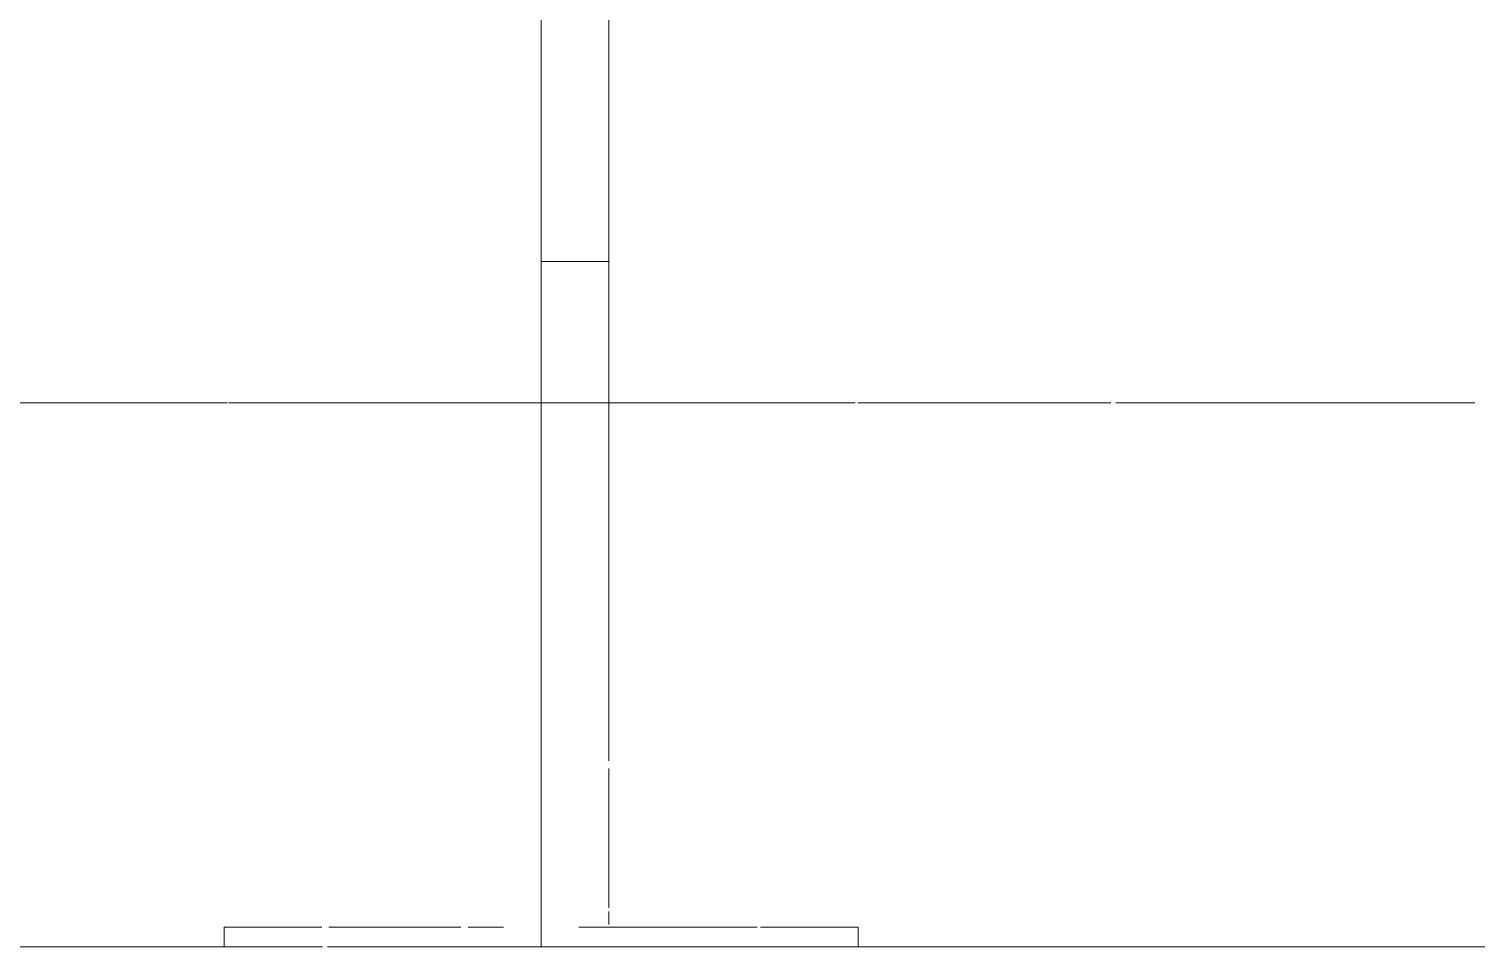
# Model space of a CAD drawing. Header units: metres. Extents: x 147 to 427, y -16 to 162.
# Drawn here: x 149.5192 to 149.5857, y 96.1019 to 96.1441 of the extents above; entities that cross this region are included whole.
import ezdxf

# ---------------------------------------------------------------- set-up
doc = ezdxf.new("R2010")
doc.units = ezdxf.units.M
doc.layers.add('P-SANR-FIXT', color=7, linetype='Continuous', lineweight=5)

# ---------------------------------------------------------------- blocks, each defined once
blk = doc.blocks.new('Bomba Jacuzzi1 - 15B-T 1_1_2CV TRIF_220_380V _1 1_2CV_-V8-RESERVATÓRIOS TÉRREO')
at = {"layer": 'P-SANR-FIXT', "color": 7, "lineweight": 15, "true_color": 0xf8f8f8}
for p, q in [((0, 0.01005166819079792), (0, 0.05186243174514881)), ((0, 2.944045007780005e-15), (0, 0.009755723784343846)), ((0.025, 3.553157768010351e-16), (0.025, -0.00310999999999985)), ((0, -0.05186243174514927), (0, -0.003110000000000451))]:
    blk.add_line(p, q, dxfattribs=at)
at = {"layer": 'P-SANR-FIXT', "color": 7, "lineweight": 15, "true_color": 0xf3f3f3}
for p, q in [((0, 0.05186243174514899), (0, 0.01005166819079791)), ((0, 0.009755723784343846), (0, 2.944045007780005e-15)), ((0, -0.003110000000000459), (0, -0.05186243174514905))]:
    blk.add_line(p, q, dxfattribs=at)
at = {"layer": 'P-SANR-FIXT', "color": 7, "lineweight": 15, "true_color": 0xf6f6f6}
for p, q in [((0.025, 0.02629793953055827), (0.025, 0.01443352727346848)), ((0.025, 0.01437514090644939), (0.025, 3.553157768010351e-16)), ((0, -3.409339477400408e-15), (0, -0.003110000000000459)), ((0.025, -0.00310999999999985), (0.025, -0.01443352748314509)), ((0.025, -0.01456236906379005), (0.025, -0.02617868755667154)), ((0.025, -0.02640515683319039), (0.025, -0.04291029947048339))]:
    blk.add_line(p, q, dxfattribs=at)
at = {"layer": 'P-SANR-FIXT', "color": 7, "lineweight": 15, "true_color": 0xfcfcfc}
for p, q in [((0.025, 0.01443352727346855), (0.025, 0.02601687603905252)), ((0.0009000000000000002, 0.01457100000000055), (0, 0.01457100000000055)), ((0, 0.01457100000000057), (0.0009000000000000002, 0.01457100000000057)), ((0.0009000000000000002, 0.0100832647902189), (0.0009000000000000002, 0.01457100000000055)), ((0.0009000000000000002, 0.01457100000000057), (0.0009000000000000002, 0.01008326479021892)), ((0.025, 0.006910439598362647), (0.025, 0.01437514090644944)), ((0, 0.01157372325059615), (0, 0.01198200000000053)), ((0, 0.0103767163881457), (0, 0.01198200000000053)), ((0, 0.01037671638814568), (0, 0.01157372325059615)), ((0, 0.008472553452177753), (0, 0.0098280342234599)), ((0, 3.805965573293601e-15), (0, 0.009828034223459924)), ((0.0009000000000000002, 0.003696319850018011), (0.0009000000000000002, 0.009755723784344087)), ((0.0009000000000000002, 0.009755723784344103), (0.0009000000000000002, 0.003696319850018028)), ((0, 0.006000849820824789), (0, 0.008472553452177753)), ((0.025, 4.060751734868973e-16), (0.025, 0.006760355751113262)), ((0, 0.006000000000000543), (0, 0.005196152422707144)), ((0, 0.006000000000000543), (0, 0.003110063264862142)), ((0, 0.006000000000000543), (0, 0.003110063264862142)), ((0, 0.006000000000000543), (0, 0.005196152422707164)), ((0, 0.003101169798418946), (0, 0.005806340173947221)), ((0, 0.005196152422707144), (0, 0.004242640687119785)), ((0, 0.005196152422707164), (0, 0.003110063264862137)), ((0, 0.004242640687119785), (0, 0.003110063264862098)), ((0.0009000000000000002, 0.001735908616559647), (0.0009000000000000002, 0.003358845726814097)), ((0.0009000000000000002, 0.003358845726814114), (0.0009000000000000002, 0.001735908616559666)), ((0, 0.001566300841846806), (0, 0.003002210083794419)), ((0, 0.00300000000000049), (0, 0.002286058113295025)), ((0, 0.003000000000000535), (0, 0.001552914270615657)), ((0, 0.003000000000000535), (0, 0.001552914270615657)), ((0, 0.003000000000000529), (0, 0.002286058113295069)), ((0, 0.00239791576165687), (0, 3.199956966071227e-15)), ((0, 0.002397915761656902), (0, 0.001224744871392155)), ((0, 0.002286058113295025), (0, 0.001552914270615608)), ((0, 0.002286058113295069), (0, 0.001552914270615656)), ((0, 2.685194793731416e-15), (0, 0.001173696586987784)), ((0, 0.001168074628886831), (0, 3.694543649754747e-15)), ((0, 0.001168074628886882), (0, 3.745904607757143e-15)), ((0, 0.001168074628886618), (0, 2.674761433598792e-15)), ((0, 0.001168074628886617), (0, 2.675358913148853e-15)), ((0, 0.001163852972913494), (0, 5.916923405323593e-16)), ((0, 5.204846766161375e-16), (0, -0.001083819415535427)), ((0, 5.463952411276528e-16), (0, -0.001083819415535377)), ((0.0008999999999999985, 5.63639801498539e-16), (0.0001271810300552561, 5.63639801498539e-16)), ((0.025, 5.63639801498539e-16), (0.001030498865835785, 5.63639801498539e-16)), ((0.03150000000000001, 5.63639801498539e-16), (0.025, 5.63639801498539e-16)), ((0.025, -0.00310999999999979), (0.025, 4.060751734868973e-16)), ((0.03150000000000001, 5.474571906916029e-16), (0.03156814834742188, 5.474571906916029e-16)), ((0.03150000000000001, 5.636408006992611e-16), (0.03150000000000001, -0.003109999999999437)), ((0.03156814834742188, 5.474571906916029e-16), (0.03176794919243116, 5.474571906916029e-16)), ((0.03176794919243116, 5.474571906916029e-16), (0.03208578643762696, 5.474571906916029e-16)), ((0.03208578643762696, 5.474571906916029e-16), (0.03250000000000009, 5.474571906916029e-16)), ((0.03250000000000009, 5.474571906916029e-16), (0.03298236190979509, 5.474571906916029e-16)), ((0.03298236190979509, 5.474571906916029e-16), (0.03350000000000017, 5.474571906916029e-16)), ((0.04311510000000019, 5.439044770128023e-16), (0.03350000000000017, 5.439044770128023e-16)), ((0, -0.001093964928532191), (0, -3.742666116476113e-15)), ((0, -0.003101169798417811), (0, -2.621895336913928e-15)), ((0, -2.73231539519536e-15), (0, -0.001168074628886654)), ((0, -2.680954437192964e-15), (0, -0.001168074628886602)), ((0, -3.153956262824664e-15), (0, -0.002397915761655767)), ((0, -3.752097611351316e-15), (0, -0.001168074628886866)), ((0, -3.748835596542153e-15), (0, -0.001168074628886861)), ((0, -9.983623219389659e-08), (0, -0.001163905988165552)), ((0, -0.001164756487971942), (0, -0.003101596115410055)), ((0, -0.001224744871390974), (0, -0.002397915761655727)), ((0, -0.001552914270614643), (0, -0.002286058113294055)), ((0, -0.001552914270614592), (0, -0.002999999999999464)), ((0, -0.001552914270614592), (0, -0.002999999999999464)), ((0, -0.001552914270614587), (0, -0.002286058113294)), ((0.0009000000000000002, -0.003110000000000213), (0.0009000000000000002, -0.001735908615879804)), ((0.0009000000000000002, -0.001735908615879784), (0.0009000000000000002, -0.003110000000000195)), ((0, -0.002131980982046272), (0, -0.003004723197922853)), ((0, -0.002286058113294055), (0, -0.002999999999999512)), ((0, -0.002286058113294), (0, -0.002999999999999461)), ((0, -0.003002210083793366), (0, -0.002408996381086507)), ((0, -0.005806340173946133), (0, -0.003110427291979041)), ((0, -0.01009870598749166), (0, -0.003110427291979002)), ((0, -0.003119603374439661), (0, -0.00424264068711879)), ((0, -0.003119603374439612), (0, -0.00599999999999946)), ((0, -0.003119603374439612), (0, -0.004242640687118748)), ((0, -0.003119603374439608), (0, -0.004242640687118744)), ((0.0009000000000000002, -0.009933180942968436), (0.0009000000000000002, -0.003110000000000213)), ((0.0009000000000000002, -0.003110000000000195), (0.0009000000000000002, -0.009933180942968418)), ((0.001030498865836542, -0.003109999999999437), (0.001621184631009122, -0.003109999999999437)), ((0.001795559337180677, -0.003109999999999437), (0.008189362178019757, -0.003109999999999437)), ((0.008544654774504756, -0.003109999999999437), (0.02499999999999994, -0.003109999999999437)), ((0.02499999999999994, -0.003109999999999437), (0.03150000000000001, -0.003109999999999437)), ((0.025, -0.00676035575111245), (0.025, -0.00310999999999979)), ((0.03156814834742187, -0.003109999999999453), (0.03150000000000001, -0.003109999999999453)), ((0.03176794919243115, -0.003109999999999453), (0.03156814834742187, -0.003109999999999453)), ((0.03208578643762696, -0.003109999999999453), (0.03176794919243115, -0.003109999999999453)), ((0.03298236190979507, -0.003109999999999453), (0.03208578643762696, -0.003109999999999453)), ((0.03350000000000015, -0.003109999999999453), (0.03298236190979507, -0.003109999999999453)), ((0.03350000000000017, -0.003109999999999457), (0.04311510000000018, -0.003109999999999457)), ((0, -0.00424264068711879), (0, -0.005196152422706123)), ((0, -0.004242640687118748), (0, -0.005196152422706094)), ((0, -0.004242640687118744), (0, -0.005196152422706089)), ((0, -0.005196152422706123), (0, -0.005795554957733887)), ((0, -0.005196152422706094), (0, -0.00599999999999946)), ((0, -0.005196152422706089), (0, -0.005795554957733868)), ((0, -0.005795554957733887), (0, -0.00599999999999946)), ((0, -0.005795554957733868), (0, -0.00599999999999946)), ((0, -0.008472553452176674), (0, -0.006000849820823706)), ((0.025, -0.01443352748314502), (0.025, -0.006910439598361835)), ((0, -0.01009870598749168), (0, -0.008472553452176674)), ((0, -0.01198199999999948), (0, -0.01037671638814461)), ((0, -0.01198199999999948), (0, -0.01037671638814459)), ((0.0009000000000000002, -0.01457099999999947), (0.0009000000000000002, -0.01008326479021782)), ((0.0009000000000000002, -0.01008326479021781), (0.0009000000000000002, -0.01457099999999945)), ((0, -0.01457099999999947), (0.0009000000000000002, -0.01457099999999947)), ((0.0009000000000000002, -0.01457099999999945), (0, -0.01457099999999945)), ((0.025, -0.02601687603905064), (0.025, -0.01456236906379)), ((0.025, -0.02928026017219144), (0.025, -0.02640515683319034)), ((0.025, -0.03759776236753112), (0.025, -0.02985358283408747)), ((0.025, -0.04291029947048333), (0.025, -0.03812384293273079))]:
    blk.add_line(p, q, dxfattribs=at)
at = {"layer": 'P-SANR-FIXT', "color": 7, "lineweight": 15, "true_color": 0xfafafa}
for p, q in [((0.025, 0.0260168760390525), (0.025, 0.01443352727346853)), ((0.025, 0.01443352727346848), (0.025, 0.02601687603905245)), ((0.025, 0.01437514090644944), (0.025, 4.060751734868973e-16)), ((0.025, 3.553157768010351e-16), (0.025, 0.01437514090644939)), ((0, -0.003110000000000451), (0, -3.409339477400408e-15)), ((0.025, -0.003109999999999799), (0.025, -0.01443352748314502)), ((0.025, -0.01443352748314508), (0.025, -0.00310999999999985)), ((0.025, -0.01456236906379), (0.025, -0.02601687603905063)), ((0.025, -0.0260168760390507), (0.025, -0.01456236906379006)), ((0.025, -0.02640515683319034), (0.025, -0.02928026017219144)), ((0.025, -0.02928026017219151), (0.025, -0.02640515683319039)), ((0.025, -0.02985358283408746), (0.025, -0.03759776236753112)), ((0.025, -0.03759776236753119), (0.025, -0.02985358283408753)), ((0.025, -0.03812384293273079), (0.025, -0.04291029947048333)), ((0.025, -0.04291029947048339), (0.025, -0.03812384293273085))]:
    blk.add_line(p, q, dxfattribs=at)
at = {"layer": 'P-SANR-FIXT', "color": 7, "lineweight": 15, "true_color": 0xefefef}
blk.add_line((5.075939668586216e-16, 1.353583911622992e-16), (0.0868960924896149, 1.353583911622992e-16), dxfattribs=at)
at = {"layer": 'P-SANR-FIXT', "color": 7, "lineweight": 15, "true_color": 0xfbfbfb}
for p, q in [((0.025, 4.060751734868973e-16), (0.025, -0.003109999999999799)), ((0.025, -0.00310999999999985), (0.025, 3.553157768010351e-16))]:
    blk.add_line(p, q, dxfattribs=at)
at = {"layer": 'P-SANR-FIXT', "color": 254, "lineweight": 15, "true_color": 0xe0e0e0}
for p, q in [((0.001621184631009189, -0.003109999999999865), (0.001030498865836627, -0.003109999999999865)), ((0.008189362178019825, -0.003109999999999865), (0.001795559337180744, -0.003109999999999865)), ((0.07119056073250284, -0.003109999999999865), (0.008544654774504806, -0.003109999999999865))]:
    blk.add_line(p, q, dxfattribs=at)
at = {"layer": 'P-SANR-FIXT', "color": 254, "lineweight": 15, "true_color": 0xd3d3d3}
blk.add_arc((0, 1.023625628704395e-16), 0.0868960924896141, 179.9999999999999, 359.9999999999994, dxfattribs=at)
at = {"layer": 'P-SANR-FIXT', "color": 254, "lineweight": 15, "true_color": 0xe9e9e9}
blk.add_arc((0, 2.19957385638736e-16), 0.07635, 270.0000000000008, 357.6392696897759, dxfattribs=at)
at = {"layer": 'P-SANR-FIXT', "color": 9, "lineweight": 15, "true_color": 0xc0c0c0}
for major_axis, ratio, start_param, end_param in [((0, 0.09424203516568415), 0.999999953291907, 4.818039227691328, 7.853981633974477), ((1.853288258245072e-09, 0.09424203516568413), 0.9999999532919074, 1.570796346460093, 4.612799701235703)]:
    blk.add_ellipse((-8.872786700619351e-06, 1.194313342431606e-16), major_axis=major_axis, ratio=ratio, start_param=start_param, end_param=end_param, dxfattribs=at)
at = {"layer": 'P-SANR-FIXT', "color": 254, "lineweight": 15, "true_color": 0xd3d3d3}
for centre, major_axis, ratio, start_param, end_param in [((-3.064626870619938e-06, 1.531878561429779e-16), (0, 0.08799999999999772), 0.9999999532919076, 4.712388980384688, 7.853577149802679), ((6.456456463216353e-18, 1.709992020943752e-16), (1.730535956371782e-09, 0.0879999999999977), 0.9999999532919076, 4.71238900004986, 7.853778742236573), ((-3.064626870619938e-06, 1.531878561429779e-16), (-1.639127731323199e-09, 0.08799999999999769), 0.9999999532919077, 1.571200792340252, 4.712388961758236), ((6.456456463216353e-18, 1.709992020943752e-16), (0, 0.0879999999999977), 0.9999999532919076, 1.606865268131886, 4.676320039047662)]:
    blk.add_ellipse(centre, major_axis=major_axis, ratio=ratio, start_param=start_param, end_param=end_param, dxfattribs=at)
at = {"layer": 'P-SANR-FIXT', "color": 9, "lineweight": 15, "true_color": 0xc0c0c0}
for points, knots in [([(-0.08149, 6.915610263412785e-16), (-0.08148999999999998, 0.005333582773260973), (-0.08043936840709714, 0.01600059014543053), (-0.0757721031800545, 0.0313863415192503), (-0.06819284841398482, 0.04556576560923738), (-0.05799301510907046, 0.05799445858359879), (-0.04556408001983154, 0.0681929903311892), (-0.02665942578964575, 0.0783037554691922), (7.537335626577962e-07, 0.08361310612496461), (0.03199919312469778, 0.07724569004400805), (0.05912412820276933, 0.05912064882930373), (0.07724849923916756, 0.03199308827359808), (0.0814900000000001, 0.01066357034138363), (0.08149000000000003, -6.285110452919352e-16)], [-1, -1, -1, -1, -0.9375, -0.875, -0.8125, -0.75, -0.6875, -0.625, -0.5, -0.375, -0.25, -0.125, 0, 0, 0, 0]), ([(0.07160000000000001, 8.170372942311886e-16), (0.07159999999999996, 0.004996843003584869), (0.07055012434632335, 0.01499139778632501), (0.06589111025518522, 0.02933330300252009), (0.05835243489548379, 0.04239177096085897), (0.04826334414661269, 0.05359771425668258), (0.0360648502580706, 0.0624614457847582), (0.02229012284592068, 0.06859358641576921), (0.002624721371722811, 0.07278074740840991), (-0.02278000513027219, 0.07011875253094395), (-0.04933087644795584, 0.05478847502356465), (-0.06735058388932334, 0.02998633844027752), (-0.0716000000000001, 0.009997411137902276), (-0.07160000000000001, -3.300021714225388e-16)], [-1, -1, -1, -1, -0.9333333333333333, -0.8666666666666667, -0.8, -0.7333333333333333, -0.6666666666666666, -0.6, -0.5333333333333333, -0.4, -0.2666666666666667, -0.1333333333333333, 0, 0, 0, 0]), ([(0.08149, -6.512403850954116e-16), (0.08148999999999997, -0.005331785170691825), (0.08044018347857498, -0.0159962075207034), (0.07577345726074407, -0.03138322580897823), (0.06819486301830606, -0.04556270254235167), (0.05799556549671066, -0.05799192230404528), (0.04556708016979629, -0.06819098187628486), (0.02666286868296153, -0.07830258590981386), (2.917092179272419e-06, -0.08361310525599641), (-0.03199578100517066, -0.07724709681733986), (-0.05912158446045693, -0.05912325027610014), (-0.07724687002309763, -0.03199649235308241), (-0.08149000000000008, -0.01066716554652141), (-0.08149000000000003, 7.048153727318152e-16)], [-1, -1, -1, -1, -0.9375, -0.875, -0.8125, -0.75, -0.6875, -0.625, -0.5, -0.375, -0.25, -0.125, 0, 0, 0, 0]), ([(-0.07160000000000001, -8.162617680635638e-16), (-0.07159999999999994, -0.004998705568951706), (-0.0705492235242164, -0.01499593211006942), (-0.06588961795123277, -0.02933649530441696), (-0.05835022473143901, -0.0423948629436537), (-0.04826056498655445, -0.05360020190055405), (-0.03606161013376021, -0.06246332051961071), (-0.02228656631151024, -0.06859474071664154), (-0.002620951118988878, -0.07278088395454108), (0.02278365785610294, -0.07011757158513147), (0.04933365487162434, -0.05478591583913355), (0.06735238439740708, -0.02998283883067848), (0.07160000000000011, -0.009993686007168193), (0.07160000000000001, 8.136043921913583e-16)], [-1, -1, -1, -1, -0.9333333333333333, -0.8666666666666667, -0.8, -0.7333333333333333, -0.6666666666666666, -0.6, -0.5333333333333333, -0.4, -0.2666666666666667, -0.1333333333333333, 0, 0, 0, 0])]:
    blk.add_open_spline(points, degree=3, knots=knots, dxfattribs=at)

msp = doc.modelspace()

# ---------------------------------------------------------------- block references
at = {"layer": 'P-SANR-FIXT', "color": 254, "lineweight": 15, "true_color": 0xe0e0e0, "rotation": 89.99999999999915}
msp.add_blockref('Bomba Jacuzzi1 - 15B-T 1_1_2CV TRIF_220_380V _1 1_2CV_-V8-RESERVATÓRIOS TÉRREO', (149.5427179895538, 96.10195853299291), dxfattribs=at)

doc.saveas('drawing.dxf')
